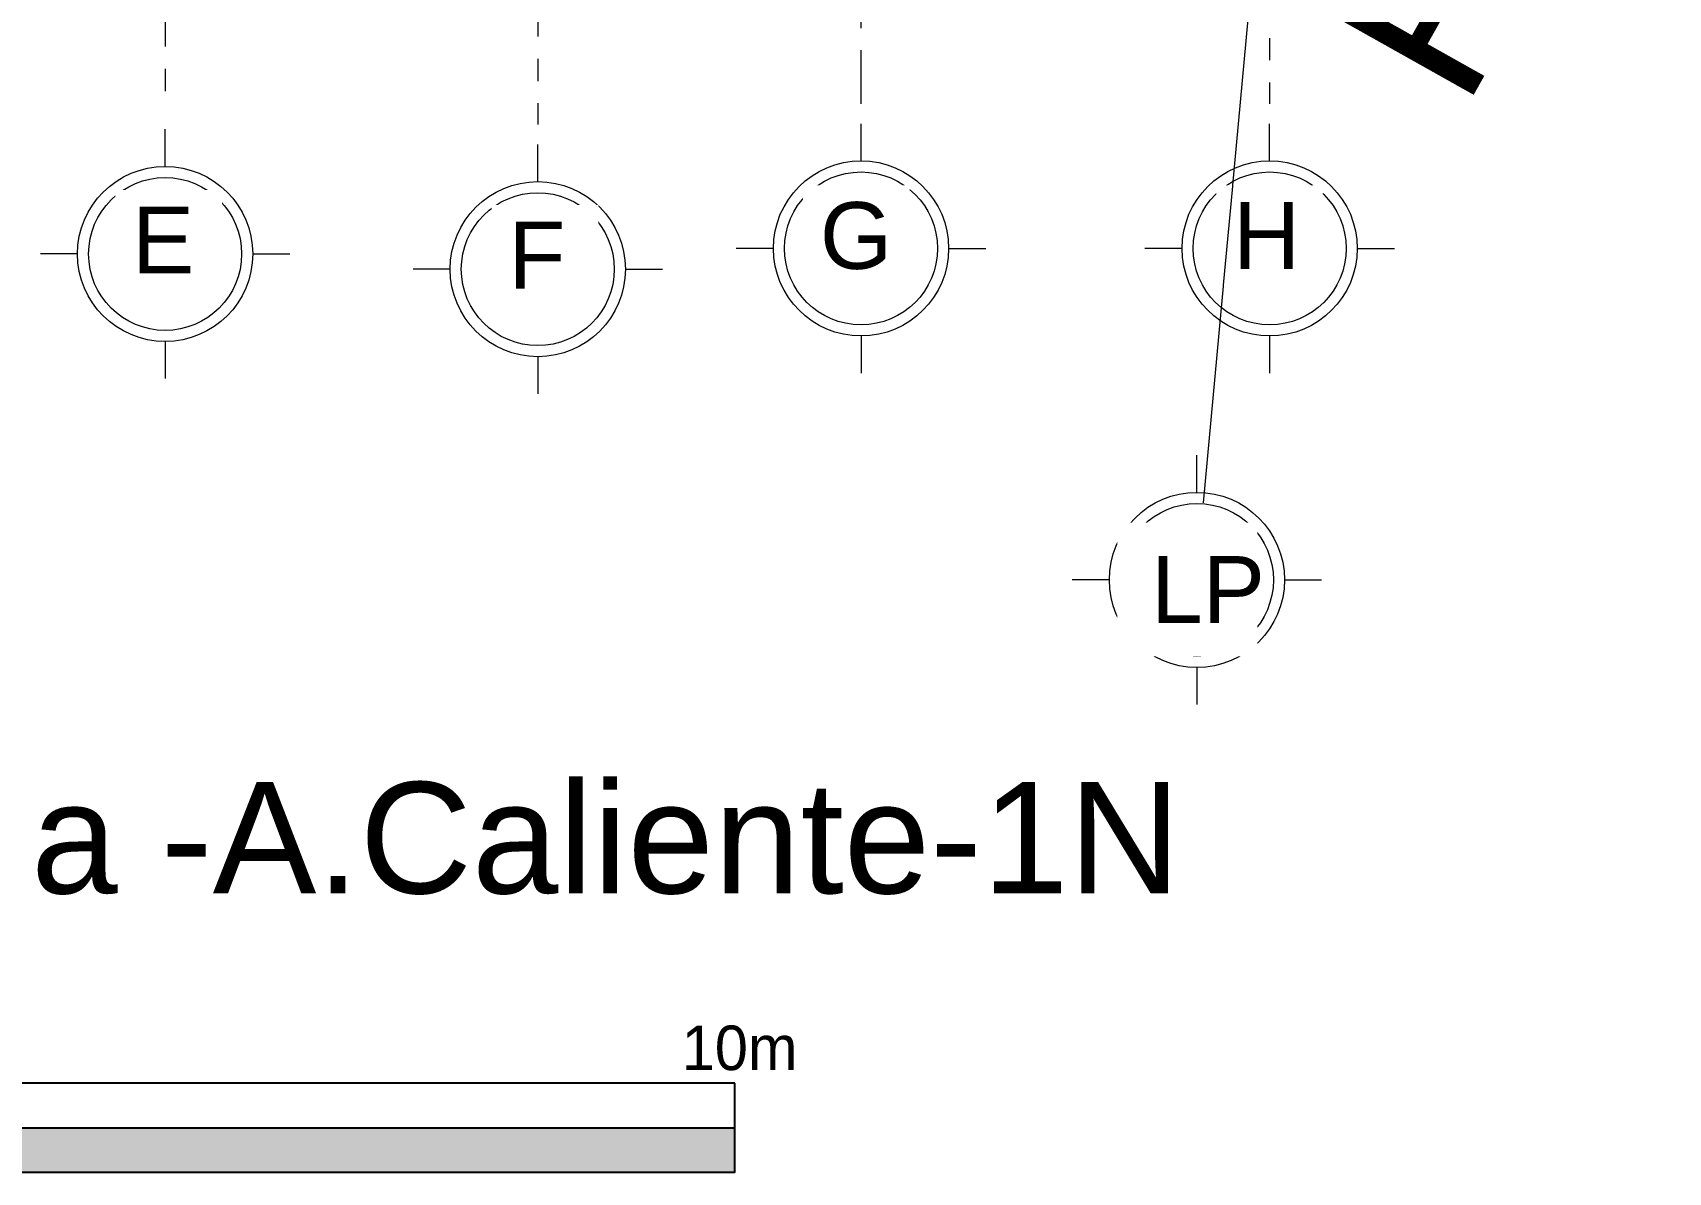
# Model space of a CAD drawing. Header units: millimetres. Extents: x -9559 to 23034, y -7226 to 22400.
# Drawn here: x 254.52 to 261.87, y 33.78 to 38.9 of the extents above; entities that cross this region are included whole.
import ezdxf
from ezdxf.enums import TextEntityAlignment as Align

# ---------------------------------------------------------------- set-up
doc = ezdxf.new("R2010")
doc.units = ezdxf.units.MM
doc.header["$LTSCALE"] = 0.02
doc.linetypes.add('ACAD_ISO10W100', pattern=[18, 12, -3, 0, -3])
for name, color, linetype, lineweight in [('A_DIM-1', 251, 'Continuous', 18), ('I-FURN', 9, 'Continuous', 9), ('S-GRID', 253, 'ACAD_ISO10W100', 5), ('S-GRID-IDEN', 253, 'Continuous', 9)]:
    doc.layers.add(name, color=color, linetype=linetype, lineweight=lineweight)
doc.styles.add('Arial_5', font='arial.ttf', dxfattribs={"height": 0.003})
doc.styles.add('CUADROS', font='arial.ttf')
doc.styles.add('ROMANS', font='', dxfattribs={"width": 0.8})
doc.styles.get('ROMANS').set_extended_font_data('VNI-Avo')
pattern_1 = [(0, (4e-16, 1e-16), (0, 6.985), [5.08, -1.905]), (90, (4e-16, 1e-16), (-6.985, 4e-16), [5.08, -1.905])]

# ---------------------------------------------------------------- blocks, each defined once
blk = doc.blocks.new('Rejilla - Extremo inicial de rejilla - Círculo-11506-Nivel 1')
h = blk.add_hatch()
h.set_pattern_fill('ANGLE', color=256)
h.set_pattern_definition(pattern_1)
h.paths.add_polyline_path([(0, 0.003933), (0, 0.00452, 0.414214), (-0.00452, 0), (-0.003933, 0, -0.414214)])
h.paths.add_polyline_path([(0, -0.003933), (0, -0.00452, 0.414214), (0.00452, 0), (0.003933, 0, -0.414214)])
at = {"layer": 'A_DIM-1', "true_color": 0x000000, "transparency": 33554661}
h = blk.add_hatch(dxfattribs=at)
h.set_pattern_fill('ANGLE', color=18)
h.set_pattern_definition(pattern_1)
h.paths.add_polyline_path([(0, 0.00452), (0, 0.003933, -0.414214), (0.003933, 0), (0.00452, 0, 0.414214)])
h.paths.add_polyline_path([(-0.003933, 0), (-0.00452, 0, 0.414214), (0, -0.00452), (0, -0.003933, -0.414214)])
at = {"layer": 'S-GRID'}
h = blk.add_hatch(dxfattribs=at)
h.set_pattern_fill('ANGLE', color=256)
h.set_pattern_definition(pattern_1)
h.paths.add_polyline_path([(0, 0.003933), (0, 0.00452, 0.414214), (-0.00452, 0), (-0.003933, 0, -0.414214)])
h.paths.add_polyline_path([(0, -0.003933), (0, -0.00452, 0.414214), (0.00452, 0), (0.003933, 0, -0.414214)])
at = {"layer": 'S-GRID', "linetype": 'Continuous'}
h = blk.add_hatch(dxfattribs=at)
h.set_pattern_fill('AR-B88', color=256, scale=0.1)
h.paths.add_polyline_path([(0, 0.00452), (0, 0.003933, -0.414214), (0.003933, 0), (0.00452, 0, 0.414214)])
h.paths.add_polyline_path([(-0.003933, 0), (-0.00452, 0, 0.414214), (0, -0.00452), (0, -0.003933, -0.414214)])
at = {"layer": 'S-GRID-IDEN', "linetype": 'Continuous'}
for p, q in [((0, 0.003933), (0, 0.0056)), ((-0.003933, 0), (-0.0056, 0)), ((0.003933, 0), (0.0056, 0)), ((0, -0.003933), (0, -0.0056))]:
    blk.add_line(p, q, dxfattribs=at)
for radius in [0.003933, 0.003434]:
    blk.add_circle((0, 0), radius, dxfattribs=at)

msp = doc.modelspace()

# ---------------------------------------------------------------- linework, layer by layer
msp.add_lwpolyline([(257.6781, 34.1834), (247.6781, 34.1834), (247.6781, 33.7834), (257.6781, 33.7834)], close=True)
msp.add_lwpolyline([(247.6781, 33.9834), (257.6781, 33.9834)])
msp.add_solid([(252.6781, 33.7834), (257.6781, 33.7834), (252.6781, 33.9834), (257.6781, 33.9834)])
at = {"layer": 'S-GRID'}
for p, q in [((255.1196, 47.7197), (255.1196, 38.5583)), ((258.2446, 38.5833), (258.2446, 41.0947)), ((260.0796, 39.2183), (260.0796, 38.5833)), ((256.793, 39.125), (256.793, 38.49))]:
    msp.add_line(p, q, dxfattribs=at)

# ---------------------------------------------------------------- block references
at = {"layer": 'I-FURN', "xscale": 99.99999999999993, "yscale": 99.99999999999993, "zscale": 99.99999999999993}
msp.add_blockref('Rejilla - Extremo inicial de rejilla - Círculo-11506-Nivel 1', (259.7531, 36.4442), dxfattribs=at)
at = {"layer": 'S-GRID-IDEN', "color": 251, "true_color": 0x636466, "xscale": 99.99999999999993, "yscale": 99.99999999999993, "zscale": 99.99999999999993}
for p in [(258.2446, 37.9333), (260.0796, 37.9333)]:
    msp.add_blockref('Rejilla - Extremo inicial de rejilla - Círculo-11506-Nivel 1', p, dxfattribs=at)
at = {"layer": 'S-GRID-IDEN', "color": 251, "true_color": 0x636466, "xscale": 99.99999999999993, "yscale": 99.99999999999993, "zscale": 99.99999999999993, "rotation": 180}
for p in [(255.1196, 37.9083), (256.793, 37.84)]:
    msp.add_blockref('Rejilla - Extremo inicial de rejilla - Círculo-11506-Nivel 1', p, dxfattribs=at)

# ---------------------------------------------------------------- texts
at = {"style": 'CUADROS'}
msp.add_text('Planta Agua Potable A.Fria -A.Caliente-1N', height=0.5, dxfattribs=at).set_placement((253.0811, 35.2861), align=Align.MIDDLE_CENTER)
at = {"style": 'ROMANS'}
msp.add_text('10m', height=0.2, rotation=360, dxfattribs=at).set_placement((257.4392, 34.2425))
at = {"layer": 'I-FURN', "ltscale": 0.2, "style": 'CUADROS'}
msp.add_text('P1', height=0.75, rotation=60.67889, dxfattribs=at).set_placement((260.9405, 39.2905), align=Align.MIDDLE_CENTER)

# ---------------------------------------------------------------- next in the draw order: texts
at = {"layer": 'I-FURN', "insert": (259.5462, 36.5512), "char_height": 0.3, "width": 0.328039, "attachment_point": 1, "style": 'Arial_5', "bg_fill": 2}
msp.add_mtext('LP', dxfattribs=at)
at = {"layer": 'S-GRID-IDEN', "char_height": 0.3, "width": 0.328039, "attachment_point": 1, "style": 'Arial_5', "bg_fill": 3, "box_fill_scale": 1.25, "bg_fill_color": 256, "bg_fill_true_color": 13158600, "bg_fill_transparency": 0}
for s, insert in [('E', (254.9713, 38.1213)), ('G', (258.0596, 38.1412)), ('H', (259.9146, 38.1412)), ('F', (256.6612, 38.053))]:
    msp.add_mtext(s, dxfattribs=dict(at, insert=insert))

# ---------------------------------------------------------------- next in the draw order: linework, layer by layer
at = {"layer": 'I-FURN'}
msp.add_line((259.7828, 36.7898), (261.8697, 59.4569), dxfattribs=at)

doc.saveas('drawing.dxf')
